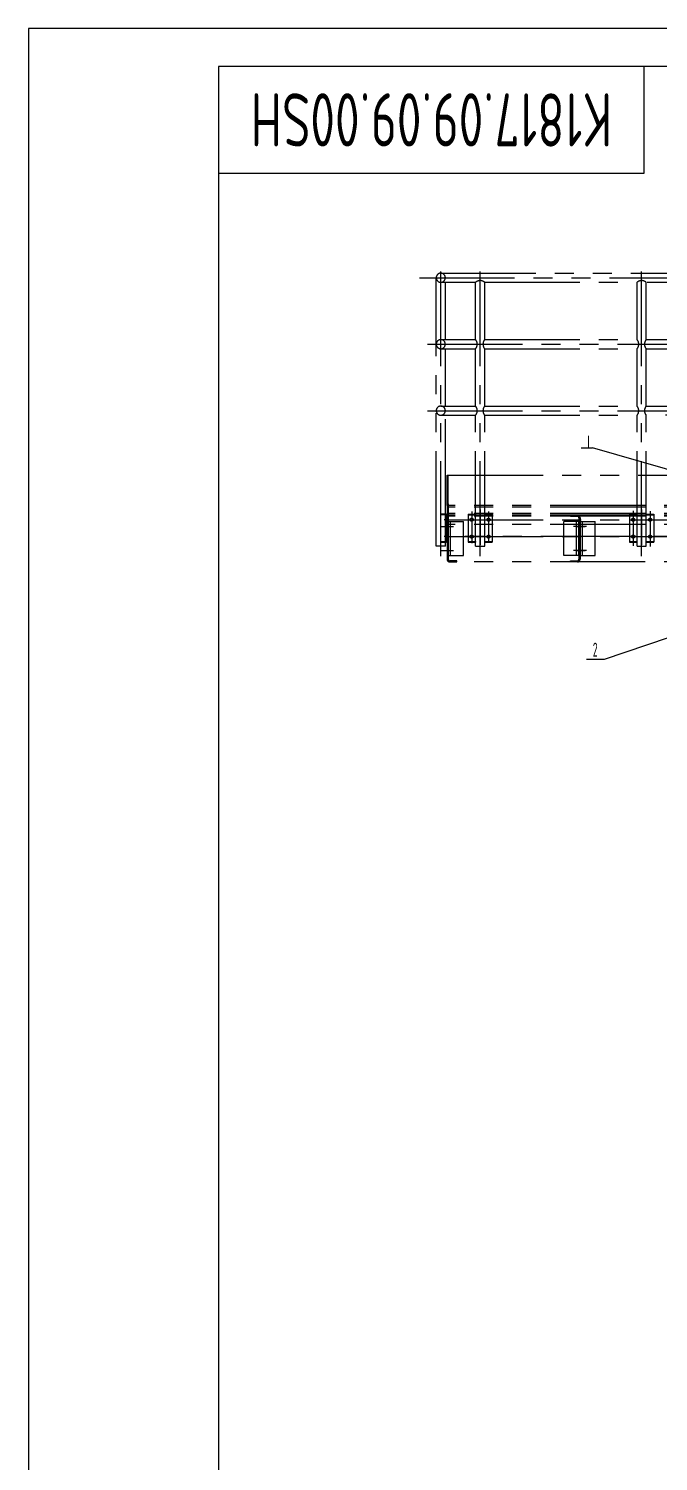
# Model space of a CAD drawing. Header units: millimetres. Extents: x 0 to 16800, y 0 to 11880.
# Drawn here: x 0 to 3314, y 4337 to 11880 of the extents above; entities that cross this region are included whole.
import ezdxf
from ezdxf.enums import TextEntityAlignment as Align

# ---------------------------------------------------------------- set-up
doc = ezdxf.new("R2010")
doc.units = ezdxf.units.MM
doc.header["$LTSCALE"] = 400
doc.linetypes.add('F', pattern=[0.75, 0.5, -0.25])
doc.linetypes.add('K', pattern=[2.5, 1.25, -0.25, 0.25, -0.25, 0.25, -0.25])
for name, color, linetype in [('01', 7, 'Continuous'), ('02', 1, 'Continuous'), ('04', 2, 'F'), ('07', 6, 'K'), ('11', 3, 'Continuous')]:
    doc.layers.add(name, color=color, linetype=linetype)
doc.styles.get("Standard").update_dxf_attribs({"font": 'isocp', "width": 0.707, "bigfont": 'intecad.shx'})

# ---------------------------------------------------------------- blocks, each defined once
blk = doc.blocks.new('021321a464fewqrqsaf')
at = {"layer": '07', "color": 6, "linetype": 'K'}
for p, q in [((3614.2, 16762.9), (3614.2, 18296.3)), ((3614.2, 18253.3), (5691.2, 18253.3)), ((3821.2, 16762.9), (3821.2, 18296.3)), ((4671.2, 16762.9), (4671.2, 18296.3)), ((3502, 18229.3), (5726.9, 18229.3)), ((3590.2, 16816.3), (3590.2, 18229.6)), ((3614.2, 18205.3), (3797.2, 18205.3)), ((3638.2, 17903.3), (3638.2, 18205.3)), ((3797.2, 17903.3), (3797.2, 18205.3)), ((3845.2, 18205.3), (4647.2, 18205.3)), ((3845.2, 17903.3), (3845.2, 18205.3)), ((4647.2, 17903.3), (4647.2, 18205.3)), ((4695.2, 17903.3), (4695.2, 18205.3)), ((4700.2, 18205.3), (5497.2, 18205.3)), ((3543.9, 17879.3), (5565.8, 17879.3)), ((3614.2, 17903.3), (3797.2, 17903.3)), ((3845.2, 17903.3), (4647.2, 17903.3)), ((4695.2, 17903.3), (5497.2, 17903.3)), ((3614.2, 17855.3), (3797.2, 17855.3)), ((3638.2, 17553.3), (3638.2, 17855.3)), ((3797.2, 17553.3), (3797.2, 17855.3)), ((3845.2, 17855.3), (4647.2, 17855.3)), ((3845.2, 17553.3), (3845.2, 17855.3)), ((4647.2, 17553.3), (4647.2, 17855.3)), ((4695.2, 17553.3), (4695.2, 17855.3)), ((4695.2, 17855.3), (5497.2, 17855.3)), ((3543.9, 17529.3), (5562.3, 17529.3)), ((3614.2, 17553.3), (3797.2, 17553.3)), ((3614.2, 17505.3), (3797.2, 17505.3)), ((3638.2, 16985.2), (3638.2, 17505.3)), ((3797.2, 16816.3), (3797.2, 17505.3)), ((3845.2, 17553.3), (4647.2, 17553.3)), ((3845.2, 16816.3), (3845.2, 17505.3)), ((3845.2, 17505.3), (4647.2, 17505.3)), ((4647.2, 16816.3), (4647.2, 17505.3)), ((4695.2, 17553.3), (5497.2, 17553.3)), ((4695.2, 16816.3), (4695.2, 17505.3)), ((5497.2, 17505.3), (4695.2, 17505.3)), ((3647.2, 17029.3), (3647.2, 17190.3)), ((3647.2, 17190.3), (3653.2, 17190.3)), ((3653.2, 16733.3), (3653.2, 17190.3)), ((3653.2, 17190.3), (5689.2, 17190.3)), ((3821.2, 16762.9), (3821.2, 17086)), ((3821.2, 16762.9), (3821.2, 17086)), ((4671.2, 16762.9), (4671.2, 17086)), ((4671.2, 16762.9), (4671.2, 17086)), ((3636.2, 16985.3), (3614.2, 16985.3)), ((3614.2, 16985.3), (3614.2, 16980.3)), ((3636.2, 16980.3), (3614.2, 16980.3)), ((3638.2, 16841.7), (3638.2, 16980)), ((3642.2, 16847.3), (3642.2, 16974.3)), ((3647.2, 17029.3), (3647.2, 16747.3)), ((3647.2, 16847.3), (3647.2, 16974.3)), ((3653.2, 17038.3), (3653.2, 16747.3)), ((5689.2, 17029.3), (3653.2, 17029.3)), ((5689.2, 17021.3), (3653.2, 17021.3)), ((5689.2, 16987.3), (3653.2, 16987.3)), ((5689.2, 16979.3), (3653.2, 16979.3)), ((5689.2, 16973.3), (3653.2, 16973.3)), ((3757.7, 16985.3), (3757.7, 16836.3)), ((3757.7, 16985.3), (3797.2, 16985.3)), ((3757.7, 16980.3), (3797.2, 16980.3)), ((3776.7, 16998.1), (3776.7, 16831.5)), ((3776.7, 16998.1), (3776.7, 16831.5)), ((3776.7, 16974.1), (3776.7, 16848.5)), ((3779.7, 16980.3), (3779.7, 16985.3)), ((3796.4, 16985.3), (3796.4, 16980.3)), ((3821.2, 17009.9), (3821.2, 16822.4)), ((3845.2, 16985.3), (3884.7, 16985.3)), ((3845.2, 16980.3), (3884.7, 16980.3)), ((3846.1, 16985.3), (3846.1, 16980.3)), ((3862.7, 16980.3), (3862.7, 16985.3)), ((3865.7, 16999.2), (3865.7, 16833.6)), ((3865.7, 16999.2), (3865.7, 16833.6)), ((3865.7, 16974.8), (3865.7, 16847.2)), ((3884.7, 16985.3), (3884.7, 16836.3)), ((4333.2, 16979.3), (4296.2, 16979.3)), ((4333.2, 16979.3), (4296.2, 16979.3)), ((4296.2, 16979.3), (4296.2, 16973.3)), ((4296.2, 16973.3), (4333.2, 16973.3)), ((4607.7, 16985.3), (4607.7, 16836.3)), ((4607.7, 16985.3), (4647.2, 16985.3)), ((4607.7, 16980.3), (4647.2, 16980.3)), ((4626.7, 17001.6), (4626.7, 16818.1)), ((4626.7, 16998.1), (4626.7, 16831.5)), ((4626.7, 16974.1), (4626.7, 16848.5)), ((4629.7, 16980.3), (4629.7, 16985.3)), ((4646.4, 16985.3), (4646.4, 16980.3)), ((4671.2, 17009.9), (4671.2, 16822.4)), ((4695.2, 16985.3), (4734.7, 16985.3)), ((4695.2, 16980.3), (4734.7, 16980.3)), ((4696.1, 16985.3), (4696.1, 16980.3)), ((4712.7, 16980.3), (4712.7, 16985.3)), ((4715.7, 17000.4), (4715.7, 16814.5)), ((4715.7, 16999.2), (4715.7, 16833.6)), ((4715.7, 16974.8), (4715.7, 16847.2)), ((4734.7, 16985.3), (4734.7, 16836.3)), ((3613.1, 16920.3), (3681.7, 16920.3)), ((3653.9, 16955.3), (3632, 16955.3)), ((3647.2, 16930.8), (3653.2, 16930.8)), ((3647.2, 16909.8), (3653.2, 16909.8)), ((3653.2, 16955.3), (5641.5, 16955.3)), ((3653.2, 16945.3), (3733.2, 16945.3)), ((5689.2, 16929.3), (3653.2, 16929.3)), ((3665.2, 16767.3), (3665.2, 16945.3)), ((3733.2, 16767.3), (3733.2, 16945.3)), ((3760.8, 16955.3), (3878.6, 16955.3)), ((4261.2, 16767.3), (4261.2, 16945.3)), ((4341.2, 16945.3), (4261.2, 16945.3)), ((4381.4, 16920.3), (4312.8, 16920.3)), ((4363.7, 16920.3), (4315, 16920.3)), ((4324.7, 16920.3), (4373.5, 16920.3)), ((4329.2, 16767.3), (4329.2, 16945.3)), ((4341.2, 16965.3), (4341.2, 16747.3)), ((4341.2, 16767.3), (4341.2, 16945.3)), ((4347.2, 16930.8), (4341.2, 16930.8)), ((4347.2, 16909.8), (4341.2, 16909.8)), ((4347.2, 16965.3), (4347.2, 16747.3)), ((4347.2, 16767.3), (4347.2, 16945.3)), ((4347.2, 16945.3), (4427.2, 16945.3)), ((4359.2, 16767.3), (4359.2, 16945.3)), ((4427.2, 16767.3), (4427.2, 16945.3)), ((4610.8, 16955.3), (4728.6, 16955.3)), ((3614.2, 16841.3), (3636.2, 16841.3)), ((3614.2, 16841.3), (3614.2, 16836.3)), ((3614.2, 16836.3), (3636.2, 16836.3)), ((3654.3, 16866.3), (3632, 16866.3)), ((3638.2, 16816.3), (3638.2, 16836.5)), ((5641.5, 16866.3), (3653.2, 16866.3)), ((3653.2, 16866.3), (5641.5, 16866.3)), ((3757.7, 16841.3), (3797.2, 16841.3)), ((3757.7, 16836.3), (3797.2, 16836.3)), ((3761.2, 16866.3), (3877.2, 16866.3)), ((3779.7, 16836.3), (3779.7, 16841.3)), ((3796.4, 16841.3), (3796.4, 16836.3)), ((3845.2, 16841.3), (3884.7, 16841.3)), ((3845.2, 16836.3), (3884.7, 16836.3)), ((3846.1, 16841.3), (3846.1, 16836.3)), ((3862.7, 16836.3), (3862.7, 16841.3)), ((4607.7, 16841.3), (4647.2, 16841.3)), ((4607.7, 16836.3), (4647.2, 16836.3)), ((4611.2, 16866.3), (4727.2, 16866.3)), ((4629.7, 16836.3), (4629.7, 16841.3)), ((4646.4, 16841.3), (4646.4, 16836.3)), ((4695.2, 16841.3), (4734.7, 16841.3)), ((4695.2, 16836.3), (4734.7, 16836.3)), ((4696.1, 16841.3), (4696.1, 16836.3)), ((4712.7, 16836.3), (4712.7, 16841.3)), ((3638.2, 16816.3), (3590.2, 16816.3)), ((3613.1, 16793.3), (3681.7, 16793.3)), ((3647.2, 16803.8), (3653.2, 16803.8)), ((3647.2, 16782.8), (3653.2, 16782.8)), ((3653.2, 16767.3), (3733.2, 16767.3)), ((3797.2, 16816.3), (3845.2, 16816.3)), ((4341.2, 16767.3), (4261.2, 16767.3)), ((4381.4, 16793.3), (4312.8, 16793.3)), ((4363.7, 16793.3), (4315, 16793.3)), ((4324.7, 16793.3), (4373.5, 16793.3)), ((4347.2, 16803.8), (4341.2, 16803.8)), ((4347.2, 16782.8), (4341.2, 16782.8)), ((4347.2, 16767.3), (4427.2, 16767.3)), ((4647.2, 16816.3), (4695.2, 16816.3)), ((5689.2, 16733.3), (3653.2, 16733.3)), ((3698.2, 16739.3), (3661.2, 16739.3)), ((3661.2, 16733.3), (3698.2, 16733.3)), ((3698.2, 16733.3), (3698.2, 16739.3)), ((4296.2, 16739.3), (4333.2, 16739.3)), ((4296.2, 16733.3), (4296.2, 16739.3)), ((4333.2, 16733.3), (4296.2, 16733.3))]:
    blk.add_line(p, q, dxfattribs=at)
for centre in [(3776.7, 16955.3), (3776.7, 16955.3), (3776.7, 16955.3), (3865.7, 16955.3), (3865.7, 16955.3), (3865.7, 16955.3), (4626.7, 16955.3), (4626.7, 16955.3), (4626.7, 16955.3), (4715.7, 16955.3), (4715.7, 16955.3), (4715.7, 16955.3), (3776.7, 16866.3), (3776.7, 16866.3), (3776.7, 16866.3), (3865.7, 16866.3), (3865.7, 16866.3), (3865.7, 16866.3), (4626.7, 16866.3), (4626.7, 16866.3), (4626.7, 16866.3), (4715.7, 16866.3), (4715.7, 16866.3), (4715.7, 16866.3)]:
    blk.add_circle(centre, 8, dxfattribs=at)
for centre, radius, start, end in [((3614.2, 18229.3), 24, 90, 270), ((3614.2, 18229.3), 24, 270, 90), ((3821.2, 18177.8), 36.5, 48.88791, 131.11209), ((4671.2, 18177.8), 36.5, 48.88791, 131.11209), ((3614.2, 17879.3), 24, 90, 270), ((3614.2, 17879.3), 24, 270, 90), ((3769.7, 17879.3), 36.5, 318.88791, 41.11209), ((3872.7, 17879.3), 36.5, 138.88791, 221.11209), ((4619.7, 17879.3), 36.5, 318.88791, 41.11209), ((4722.7, 17879.3), 36.5, 138.88791, 221.11209), ((3614.2, 17529.6), 24, 90, 270), ((3614.2, 17529.6), 24, 270, 90), ((3769.7, 17529.3), 36.5, 318.88791, 41.11209), ((3872.7, 17529.3), 36.5, 138.88791, 221.11209), ((4619.7, 17529.3), 36.5, 318.88791, 41.11209), ((4722.7, 17529.3), 36.5, 138.88791, 221.11209), ((3636.2, 16974.3), 11, 0, 90), ((3636.2, 16974.3), 6, 0, 90), ((4333.2, 16965.3), 14, 0, 90), ((4333.2, 16965.3), 8, 0, 90), ((3636.2, 16847.3), 11, 270, 0), ((3636.2, 16847.3), 6, 270, 0), ((3661.2, 16747.3), 14, 180, 235.1501), ((3661.2, 16747.3), 8, 180, 270), ((4333.2, 16747.3), 8, 270, 0), ((4333.2, 16747.3), 14, 270, 0), ((3661.2, 16747.3), 14, 235.1501, 270)]:
    blk.add_arc(centre, radius, start, end, dxfattribs=at)
blk = doc.blocks.new('*U137', base_point=(251.96, 168.31))
at = {"layer": '01'}
for p, q in [((251.96, 168.31), (251.96, 182.31)), ((195.96, 168.31), (251.96, 168.31))]:
    blk.add_line(p, q, dxfattribs=at)
blk = doc.blocks.new('*U138')
at = {"layer": '04'}
blk.add_blockref('*U137', (0, 0), dxfattribs=at)
blk = doc.blocks.new('*U139')
at = {"layer": '01'}
for points in [[(415, 292), (25, 292)], [(25, 292), (25, 5)]]:
    blk.add_lwpolyline(points, dxfattribs=at)
at = {"layer": '02'}
for points in [[(420, 297), (0, 297)], [(0, 297), (0, 0)]]:
    blk.add_lwpolyline(points, dxfattribs=at)

msp = doc.modelspace()

# ---------------------------------------------------------------- linework, layer by layer
at = {"layer": '02', "ltscale": 2}
for p, q in [((2908.2456, 9672.9369), (2968.2456, 9672.9369)), ((4335.8923, 9278.7283), (2968.2456, 9672.9369)), ((4728.5308, 9137.7824), (3028.3057, 8558.4053)), ((3028.3057, 8558.4053), (2935.3057, 8558.4053))]:
    msp.add_line(p, q, dxfattribs=at)

# ---------------------------------------------------------------- block references
at = {"layer": '01', "xscale": 40, "yscale": 40, "zscale": 40}
msp.add_blockref('*U139', (0, 0), dxfattribs=at)
at = {"layer": '01', "xscale": 40, "yscale": 40}
msp.add_blockref('*U138', (3240, 11120), dxfattribs=at)
at = {"layer": '04', "ltscale": 2}
msp.add_blockref('021321a464fewqrqsaf', (-1445.0607, -7660.6005), dxfattribs=at)

# ---------------------------------------------------------------- texts
at = {"layer": '11', "width": 0.696136}
msp.add_text('K1817.09.09.00SH', height=280, rotation=180, dxfattribs=at).set_placement((3071.3946, 11540), (1168.6054, 11540), align=Align.FIT)
at = {"layer": '11', "ltscale": 2, "width": 0.707}
msp.add_text('\\M+5A2F1', height=75, dxfattribs=at).set_placement((2946.1263, 9664.5775), align=Align.CENTER)
at = {"layer": '11', "ltscale": 2, "width": 0.562593}
msp.add_text('2', height=74.2462, dxfattribs=at).set_placement((2969.0645, 8573.4053), (2994.5469, 8573.4053), align=Align.FIT)

doc.saveas('drawing.dxf')
